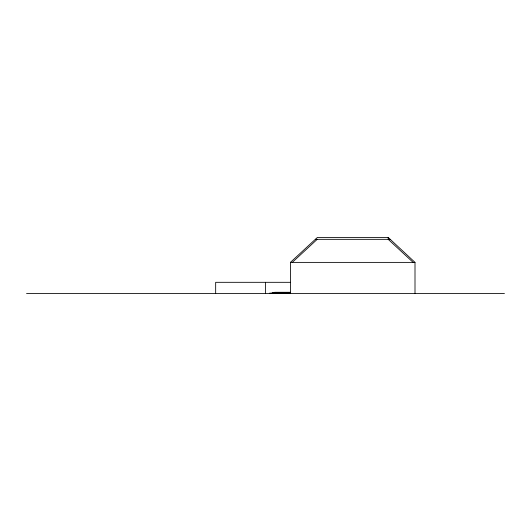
<?xml version="1.0" encoding="UTF-8"?>
<svg xmlns="http://www.w3.org/2000/svg" width="531" height="531" viewBox="0 0 531 531"><rect width="100%" height="100%" fill="white"/><g stroke="black" fill="none" stroke-linecap="round" stroke-linejoin="round"><path stroke-width="0.8" d="M290.417 293.53L290.417 262.387L317.352 237.47L388.214 237.47L415.003 262.387L415.003 293.53M292.282 262.387L317.199 239.335M315.334 239.335L390.086 239.335M290.417 262.387L415.003 262.387M290.417 282.319L215.666 282.319L215.666 293.53M274.666 292.289L290.417 292.289M272.177 292.7L290.417 292.7M269.682 293.119L290.417 293.119M26.55 293.53L504.45 293.53M413.131 262.387L388.214 239.335L388.214 237.47M265.5 282.319L265.5 293.53"/></g></svg>
